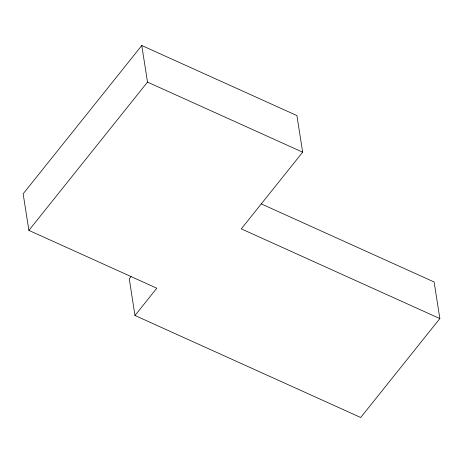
<?xml version="1.0" encoding="UTF-8"?>
<svg xmlns="http://www.w3.org/2000/svg" width="463" height="463" viewBox="0 0 463 463"><rect width="100%" height="100%" fill="white"/><g stroke="black" fill="none" stroke-linecap="round" stroke-linejoin="round"><path stroke-width="0.69" d="M439.85 318.579L241.292 228.872L302.657 152.177L296.928 115.588L141.776 45.507L23.15 193.8L28.88 230.389L156.812 288.2L134.993 315.494L360.706 417.493L439.85 318.579L434.12 281.99L261.207 203.87M28.88 230.389L147.506 82.096L141.776 45.507M131.041 276.677L129.264 278.905L134.993 315.494M147.506 82.096L302.657 152.177"/></g></svg>
